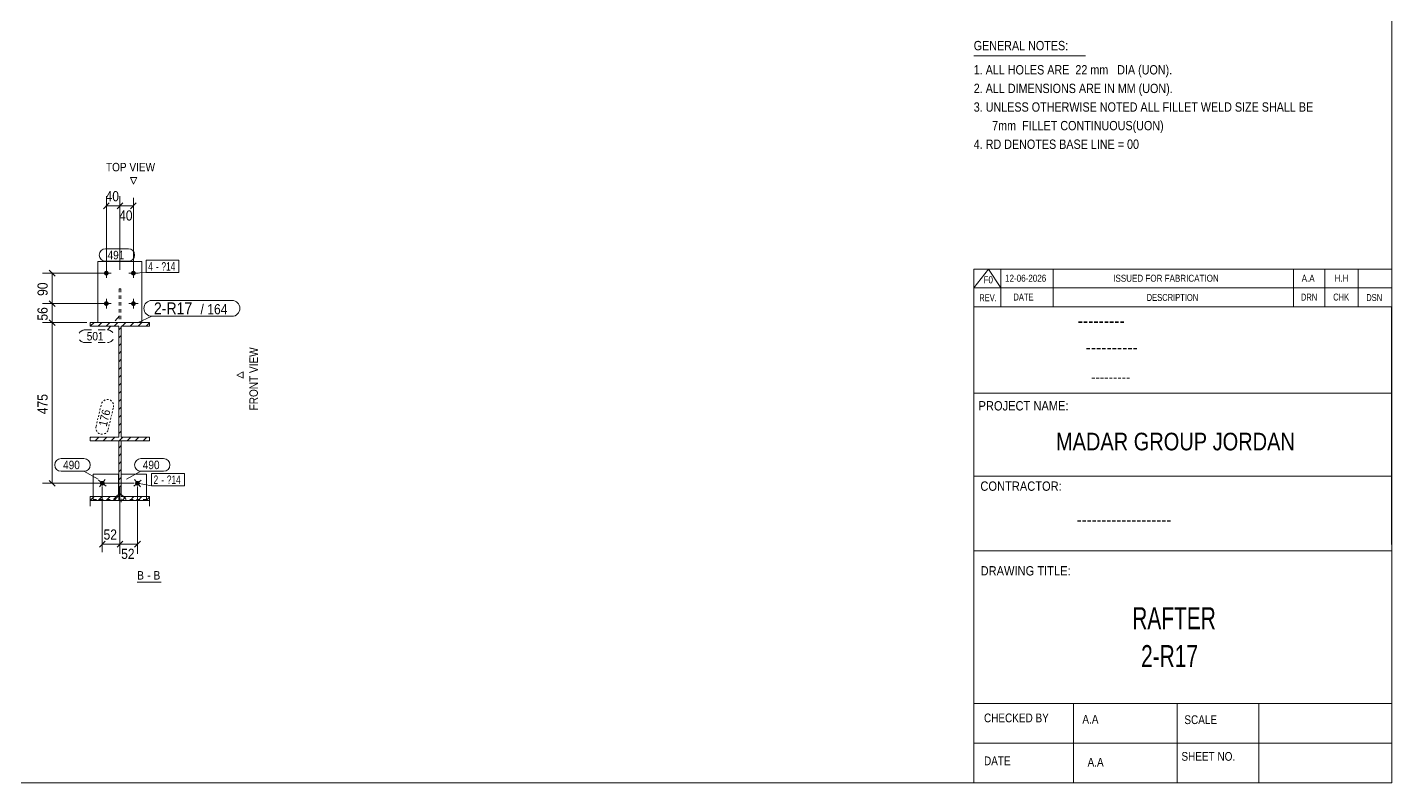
# Model space of a CAD drawing. Header units: millimetres. Extents: x 2 to 825, y 1 to 579.
# Drawn here: x 421.9 to 825, y 5 to 228.3 of the extents above; entities that cross this region are included whole.
import ezdxf

# ---------------------------------------------------------------- set-up
doc = ezdxf.new("R2010")
doc.units = ezdxf.units.MM
for name, pattern in [('XKITLINE00', [0]), ('XKITLINE01', [4, 1, -1, 1, -1]), ('XKITLINE02', [4, 2, -2]), ('XKITLINE04', [3, 0.5, -0.5, 0.5, -0.5, 0.5, -0.5])]:
    doc.linetypes.add(name, pattern=pattern)
for name, color, linetype, lineweight in [('Bolt', 3, 'Continuous', 0), ('BoltMark', 7, 'Continuous', 0), ('Dimensions', 7, 'Continuous', 0), ('DrawingSheet', 5, 'Continuous', 0), ('OtherObjectType', 7, 'Continuous', 0), ('Part', 2, 'Continuous', 0), ('PartMark', 7, 'Continuous', 0)]:
    doc.layers.add(name, color=color, linetype=linetype, lineweight=lineweight)
doc.styles.add('@ARIAL_UNICODE_MS_BOLD', font='ARIAL.TTF')
doc.styles.add('ARIAL', font='ARIAL.TTF')
doc.styles.add('ARIAL_NARROW', font='ARIALN.TTF')
doc.styles.add('COMIC_SANS_MS_BOLD', font='COMICBD.TTF')
doc.styles.add('SWIS721_EX_BT', font='ARIAL.TTF')
doc.styles.add('SWISSE', font='ARIAL.TTF')

# ---------------------------------------------------------------- blocks, each defined once
blk = doc.blocks.new('*A2')
at = {"layer": 'Part', "color": 7, "linetype": 'XKITLINE00', "lineweight": 0}
for p, q in [((440.47, 139.89), (441.57, 140.99)), ((440.47, 139.89), (440.47, 139.89)), ((442.82, 139.89), (443.92, 140.99)), ((445.18, 139.89), (446.28, 140.99)), ((447.54, 139.89), (448.64, 140.99)), ((448.87, 138.86), (449.57, 139.56)), ((448.87, 136.51), (449.57, 137.21)), ((449.89, 139.89), (450.99, 140.99)), ((452.25, 139.89), (453.35, 140.99)), ((454.61, 139.89), (455.71, 140.99)), ((456.97, 139.89), (457.97, 140.89)), ((448.87, 134.15), (449.57, 134.85)), ((448.87, 131.79), (449.57, 132.49)), ((448.87, 129.43), (449.57, 130.13)), ((448.87, 127.08), (449.57, 127.78)), ((448.87, 124.72), (449.57, 125.42)), ((448.87, 122.36), (449.57, 123.06)), ((448.87, 120), (449.57, 120.7)), ((448.87, 117.65), (449.57, 118.35)), ((448.87, 115.29), (449.57, 115.99)), ((448.87, 112.93), (449.57, 113.63)), ((448.87, 110.58), (449.57, 111.28)), ((448.87, 108.22), (449.57, 108.92)), ((440.47, 106.89), (440.67, 107.09)), ((441.93, 105.99), (443.03, 107.09)), ((444.28, 105.99), (445.38, 107.09)), ((446.64, 105.99), (447.74, 107.09)), ((449, 105.99), (450.1, 107.09)), ((451.35, 105.99), (452.45, 107.09)), ((453.71, 105.99), (454.81, 107.09)), ((456.07, 105.99), (457.17, 107.09))]:
    blk.add_line(p, q, dxfattribs=at)
blk = doc.blocks.new('*A3')
at = {"layer": 'Part', "color": 7, "linetype": 'XKITLINE00', "lineweight": 0}
for p, q in [((449.57, 104.61), (448.87, 103.91)), ((449.57, 102.25), (448.87, 101.55)), ((449.57, 99.89), (448.87, 99.19)), ((449.57, 97.53), (448.87, 96.83)), ((449.57, 95.18), (448.87, 94.48)), ((449.57, 92.82), (448.87, 92.12)), ((441.58, 89.55), (440.47, 88.43)), ((443.94, 89.55), (442.82, 88.43)), ((446.3, 89.55), (445.18, 88.43)), ((448.65, 89.55), (447.54, 88.43)), ((449.57, 90.46), (448.87, 89.76)), ((451.01, 89.55), (449.89, 88.43)), ((453.37, 89.55), (452.25, 88.43)), ((455.72, 89.55), (454.61, 88.43)), ((457.97, 89.43), (456.97, 88.43))]:
    blk.add_line(p, q, dxfattribs=at)
blk = doc.blocks.new('*A154')
at = {"layer": 'Bolt'}
for points in [[(445.91, 155.56), (445.91, 155.52), (445.91, 155.49), (445.9, 155.46), (445.89, 155.42), (445.89, 155.39), (445.87, 155.36), (445.86, 155.32), (445.85, 155.29), (445.83, 155.26), (445.82, 155.23), (445.8, 155.2), (445.78, 155.18), (445.76, 155.15), (445.73, 155.12), (445.71, 155.1), (445.69, 155.07), (445.66, 155.05), (445.63, 155.03), (445.6, 155.01), (445.58, 154.99), (445.55, 154.97), (445.51, 154.96), (445.48, 154.95), (445.45, 154.93), (445.42, 154.92), (445.39, 154.91), (445.35, 154.91), (445.32, 154.9), (445.28, 154.9), (445.25, 154.89), (445.22, 154.89), (445.18, 154.89), (445.15, 154.9), (445.11, 154.9), (445.08, 154.91), (445.05, 154.91), (445.01, 154.92), (444.98, 154.93), (444.95, 154.95), (444.92, 154.96), (444.89, 154.97), (444.86, 154.99), (444.83, 155.01), (444.8, 155.03), (444.77, 155.05), (444.75, 155.07), (444.72, 155.1), (444.7, 155.12), (444.67, 155.15), (444.65, 155.18), (444.63, 155.2), (444.62, 155.23), (444.6, 155.26), (444.58, 155.29), (444.57, 155.32), (444.56, 155.36), (444.55, 155.39), (444.54, 155.42), (444.53, 155.46), (444.52, 155.49), (444.52, 155.52), (444.52, 155.56), (444.52, 155.59), (444.52, 155.63), (444.52, 155.66), (444.52, 155.69), (444.53, 155.73), (444.54, 155.76), (444.55, 155.8), (444.56, 155.83), (444.57, 155.86), (444.58, 155.89), (444.6, 155.92), (444.62, 155.95), (444.63, 155.98), (444.65, 156.01), (444.67, 156.04), (444.7, 156.06), (444.72, 156.09), (444.75, 156.11), (444.77, 156.13), (444.8, 156.15), (444.83, 156.17), (444.86, 156.19), (444.89, 156.21), (444.92, 156.22), (444.95, 156.24), (444.98, 156.25), (445.01, 156.26), (445.05, 156.27), (445.08, 156.28), (445.11, 156.28), (445.15, 156.29), (445.18, 156.29), (445.22, 156.29), (445.25, 156.29), (445.28, 156.29), (445.32, 156.28), (445.35, 156.28), (445.39, 156.27), (445.42, 156.26), (445.45, 156.25), (445.48, 156.24), (445.51, 156.22), (445.55, 156.21), (445.58, 156.19), (445.6, 156.17), (445.63, 156.15), (445.66, 156.13), (445.69, 156.11), (445.71, 156.09), (445.73, 156.06), (445.76, 156.04), (445.78, 156.01), (445.8, 155.98), (445.82, 155.95), (445.83, 155.92), (445.85, 155.89), (445.86, 155.86), (445.87, 155.83), (445.89, 155.8), (445.89, 155.76), (445.9, 155.73), (445.91, 155.69), (445.91, 155.66), (445.91, 155.63), (445.92, 155.59)], [(453.91, 155.56), (453.91, 155.52), (453.91, 155.49), (453.9, 155.46), (453.89, 155.42), (453.89, 155.39), (453.87, 155.36), (453.86, 155.32), (453.85, 155.29), (453.83, 155.26), (453.82, 155.23), (453.8, 155.2), (453.78, 155.18), (453.76, 155.15), (453.73, 155.12), (453.71, 155.1), (453.69, 155.07), (453.66, 155.05), (453.63, 155.03), (453.6, 155.01), (453.58, 154.99), (453.55, 154.97), (453.51, 154.96), (453.48, 154.95), (453.45, 154.93), (453.42, 154.92), (453.39, 154.91), (453.35, 154.91), (453.32, 154.9), (453.28, 154.9), (453.25, 154.89), (453.22, 154.89), (453.18, 154.89), (453.15, 154.9), (453.11, 154.9), (453.08, 154.91), (453.05, 154.91), (453.01, 154.92), (452.98, 154.93), (452.95, 154.95), (452.92, 154.96), (452.89, 154.97), (452.86, 154.99), (452.83, 155.01), (452.8, 155.03), (452.77, 155.05), (452.75, 155.07), (452.72, 155.1), (452.7, 155.12), (452.67, 155.15), (452.65, 155.18), (452.63, 155.2), (452.62, 155.23), (452.6, 155.26), (452.58, 155.29), (452.57, 155.32), (452.56, 155.36), (452.55, 155.39), (452.54, 155.42), (452.53, 155.46), (452.52, 155.49), (452.52, 155.52), (452.52, 155.56), (452.52, 155.59), (452.52, 155.63), (452.52, 155.66), (452.52, 155.69), (452.53, 155.73), (452.54, 155.76), (452.55, 155.8), (452.56, 155.83), (452.57, 155.86), (452.58, 155.89), (452.6, 155.92), (452.62, 155.95), (452.63, 155.98), (452.65, 156.01), (452.67, 156.04), (452.7, 156.06), (452.72, 156.09), (452.75, 156.11), (452.77, 156.13), (452.8, 156.15), (452.83, 156.17), (452.86, 156.19), (452.89, 156.21), (452.92, 156.22), (452.95, 156.24), (452.98, 156.25), (453.01, 156.26), (453.05, 156.27), (453.08, 156.28), (453.11, 156.28), (453.15, 156.29), (453.18, 156.29), (453.22, 156.29), (453.25, 156.29), (453.28, 156.29), (453.32, 156.28), (453.35, 156.28), (453.39, 156.27), (453.42, 156.26), (453.45, 156.25), (453.48, 156.24), (453.51, 156.22), (453.55, 156.21), (453.58, 156.19), (453.6, 156.17), (453.63, 156.15), (453.66, 156.13), (453.69, 156.11), (453.71, 156.09), (453.73, 156.06), (453.76, 156.04), (453.78, 156.01), (453.8, 155.98), (453.82, 155.95), (453.83, 155.92), (453.85, 155.89), (453.86, 155.86), (453.87, 155.83), (453.89, 155.8), (453.89, 155.76), (453.9, 155.73), (453.91, 155.69), (453.91, 155.66), (453.91, 155.63), (453.92, 155.59)], [(445.91, 146.56), (445.91, 146.52), (445.91, 146.49), (445.9, 146.46), (445.89, 146.42), (445.89, 146.39), (445.87, 146.36), (445.86, 146.32), (445.85, 146.29), (445.83, 146.26), (445.82, 146.23), (445.8, 146.2), (445.78, 146.18), (445.76, 146.15), (445.73, 146.12), (445.71, 146.1), (445.69, 146.07), (445.66, 146.05), (445.63, 146.03), (445.6, 146.01), (445.58, 145.99), (445.55, 145.97), (445.51, 145.96), (445.48, 145.95), (445.45, 145.93), (445.42, 145.92), (445.39, 145.91), (445.35, 145.91), (445.32, 145.9), (445.28, 145.9), (445.25, 145.89), (445.22, 145.89), (445.18, 145.89), (445.15, 145.9), (445.11, 145.9), (445.08, 145.91), (445.05, 145.91), (445.01, 145.92), (444.98, 145.93), (444.95, 145.95), (444.92, 145.96), (444.89, 145.97), (444.86, 145.99), (444.83, 146.01), (444.8, 146.03), (444.77, 146.05), (444.75, 146.07), (444.72, 146.1), (444.7, 146.12), (444.67, 146.15), (444.65, 146.18), (444.63, 146.2), (444.62, 146.23), (444.6, 146.26), (444.58, 146.29), (444.57, 146.32), (444.56, 146.36), (444.55, 146.39), (444.54, 146.42), (444.53, 146.46), (444.52, 146.49), (444.52, 146.52), (444.52, 146.56), (444.52, 146.59), (444.52, 146.63), (444.52, 146.66), (444.52, 146.69), (444.53, 146.73), (444.54, 146.76), (444.55, 146.8), (444.56, 146.83), (444.57, 146.86), (444.58, 146.89), (444.6, 146.92), (444.62, 146.95), (444.63, 146.98), (444.65, 147.01), (444.67, 147.04), (444.7, 147.06), (444.72, 147.09), (444.75, 147.11), (444.77, 147.13), (444.8, 147.15), (444.83, 147.17), (444.86, 147.19), (444.89, 147.21), (444.92, 147.22), (444.95, 147.24), (444.98, 147.25), (445.01, 147.26), (445.05, 147.27), (445.08, 147.28), (445.11, 147.28), (445.15, 147.29), (445.18, 147.29), (445.22, 147.29), (445.25, 147.29), (445.28, 147.29), (445.32, 147.28), (445.35, 147.28), (445.39, 147.27), (445.42, 147.26), (445.45, 147.25), (445.48, 147.24), (445.51, 147.22), (445.55, 147.21), (445.58, 147.19), (445.6, 147.17), (445.63, 147.15), (445.66, 147.13), (445.69, 147.11), (445.71, 147.09), (445.73, 147.06), (445.76, 147.04), (445.78, 147.01), (445.8, 146.98), (445.82, 146.95), (445.83, 146.92), (445.85, 146.89), (445.86, 146.86), (445.87, 146.83), (445.89, 146.8), (445.89, 146.76), (445.9, 146.73), (445.91, 146.69), (445.91, 146.66), (445.91, 146.63), (445.92, 146.59)], [(453.91, 146.56), (453.91, 146.52), (453.91, 146.49), (453.9, 146.46), (453.89, 146.42), (453.89, 146.39), (453.87, 146.36), (453.86, 146.32), (453.85, 146.29), (453.83, 146.26), (453.82, 146.23), (453.8, 146.2), (453.78, 146.18), (453.76, 146.15), (453.73, 146.12), (453.71, 146.1), (453.69, 146.07), (453.66, 146.05), (453.63, 146.03), (453.6, 146.01), (453.58, 145.99), (453.55, 145.97), (453.51, 145.96), (453.48, 145.95), (453.45, 145.93), (453.42, 145.92), (453.39, 145.91), (453.35, 145.91), (453.32, 145.9), (453.28, 145.9), (453.25, 145.89), (453.22, 145.89), (453.18, 145.89), (453.15, 145.9), (453.11, 145.9), (453.08, 145.91), (453.05, 145.91), (453.01, 145.92), (452.98, 145.93), (452.95, 145.95), (452.92, 145.96), (452.89, 145.97), (452.86, 145.99), (452.83, 146.01), (452.8, 146.03), (452.77, 146.05), (452.75, 146.07), (452.72, 146.1), (452.7, 146.12), (452.67, 146.15), (452.65, 146.18), (452.63, 146.2), (452.62, 146.23), (452.6, 146.26), (452.58, 146.29), (452.57, 146.32), (452.56, 146.36), (452.55, 146.39), (452.54, 146.42), (452.53, 146.46), (452.52, 146.49), (452.52, 146.52), (452.52, 146.56), (452.52, 146.59), (452.52, 146.63), (452.52, 146.66), (452.52, 146.69), (452.53, 146.73), (452.54, 146.76), (452.55, 146.8), (452.56, 146.83), (452.57, 146.86), (452.58, 146.89), (452.6, 146.92), (452.62, 146.95), (452.63, 146.98), (452.65, 147.01), (452.67, 147.04), (452.7, 147.06), (452.72, 147.09), (452.75, 147.11), (452.77, 147.13), (452.8, 147.15), (452.83, 147.17), (452.86, 147.19), (452.89, 147.21), (452.92, 147.22), (452.95, 147.24), (452.98, 147.25), (453.01, 147.26), (453.05, 147.27), (453.08, 147.28), (453.11, 147.28), (453.15, 147.29), (453.18, 147.29), (453.22, 147.29), (453.25, 147.29), (453.28, 147.29), (453.32, 147.28), (453.35, 147.28), (453.39, 147.27), (453.42, 147.26), (453.45, 147.25), (453.48, 147.24), (453.51, 147.22), (453.55, 147.21), (453.58, 147.19), (453.6, 147.17), (453.63, 147.15), (453.66, 147.13), (453.69, 147.11), (453.71, 147.09), (453.73, 147.06), (453.76, 147.04), (453.78, 147.01), (453.8, 146.98), (453.82, 146.95), (453.83, 146.92), (453.85, 146.89), (453.86, 146.86), (453.87, 146.83), (453.89, 146.8), (453.89, 146.76), (453.9, 146.73), (453.91, 146.69), (453.91, 146.66), (453.91, 146.63), (453.92, 146.59)]]:
    blk.add_hatch(color=3, dxfattribs=at).paths.add_polyline_path(points, flags=17)
at = {"layer": 'Bolt', "color": 3, "linetype": 'XKITLINE00', "lineweight": 0}
for p, q in [((446.62, 155.59), (443.82, 155.59)), ((445.22, 156.99), (445.22, 154.19)), ((454.62, 155.59), (451.82, 155.59)), ((453.22, 156.99), (453.22, 154.19)), ((446.62, 146.59), (443.82, 146.59)), ((445.22, 147.99), (445.22, 145.19)), ((454.62, 146.59), (451.82, 146.59)), ((453.22, 147.99), (453.22, 145.19))]:
    blk.add_line(p, q, dxfattribs=at)
blk = doc.blocks.new('*A155')
at = {"layer": 'Bolt'}
blk.add_hatch(color=3, dxfattribs=at).paths.add_polyline_path([(443.56, 92.98), (443.53, 93), (443.51, 93.02), (443.49, 93.05), (443.46, 93.08), (443.44, 93.1), (443.42, 93.13), (443.41, 93.16), (443.39, 93.19), (443.38, 93.22), (443.36, 93.26), (443.35, 93.29), (443.34, 93.32), (443.33, 93.35), (443.33, 93.39), (443.32, 93.42), (443.32, 93.46), (443.32, 93.49), (443.32, 93.52), (443.32, 93.56), (443.32, 93.59), (443.33, 93.63), (443.33, 93.66), (443.34, 93.69), (443.35, 93.73), (443.36, 93.76), (443.38, 93.79), (443.39, 93.82), (443.41, 93.85), (443.42, 93.88), (443.44, 93.91), (443.46, 93.94), (443.48, 93.96), (443.51, 93.99), (443.53, 94.01), (443.56, 94.04), (443.58, 94.06), (443.61, 94.08), (443.64, 94.1), (443.67, 94.12), (443.7, 94.13), (443.73, 94.15), (443.76, 94.16), (443.79, 94.17), (443.83, 94.18), (443.86, 94.19), (443.89, 94.2), (443.93, 94.2), (443.96, 94.21), (444, 94.21), (444.03, 94.21), (444.07, 94.21), (444.1, 94.2), (444.13, 94.2), (444.17, 94.19), (444.2, 94.18), (444.23, 94.17), (444.27, 94.16), (444.3, 94.15), (444.33, 94.13), (444.36, 94.12), (444.39, 94.1), (444.42, 94.08), (444.45, 94.06), (444.47, 94.04), (444.5, 94.02), (444.52, 93.99), (444.54, 93.97), (444.57, 93.94), (444.59, 93.91), (444.61, 93.88), (444.62, 93.85), (444.64, 93.82), (444.65, 93.79), (444.67, 93.76), (444.68, 93.73), (444.69, 93.7), (444.7, 93.66), (444.7, 93.63), (444.71, 93.6), (444.71, 93.56), (444.72, 93.53), (444.72, 93.49), (444.71, 93.46), (444.71, 93.42), (444.71, 93.39), (444.7, 93.36), (444.69, 93.32), (444.68, 93.29), (444.67, 93.26), (444.66, 93.23), (444.64, 93.19), (444.63, 93.16), (444.61, 93.13), (444.59, 93.11), (444.57, 93.08), (444.55, 93.05), (444.52, 93.03), (444.5, 93), (444.47, 92.98), (444.45, 92.96), (444.42, 92.94), (444.39, 92.92), (444.36, 92.9), (444.33, 92.88), (444.3, 92.87), (444.27, 92.86), (444.24, 92.84), (444.2, 92.83), (444.17, 92.83), (444.14, 92.82), (444.1, 92.81), (444.07, 92.81), (444.03, 92.81), (444, 92.81), (443.97, 92.81), (443.93, 92.81), (443.9, 92.82), (443.86, 92.82), (443.83, 92.83), (443.8, 92.84), (443.76, 92.85), (443.73, 92.87), (443.7, 92.88), (443.67, 92.9), (443.64, 92.92), (443.61, 92.94), (443.59, 92.96)], flags=17)
at = {"layer": 'Bolt', "color": 3, "linetype": 'XKITLINE00', "lineweight": 0}
for p, q in [((445.12, 92.65), (442.91, 94.37)), ((443.16, 92.4), (444.87, 94.61))]:
    blk.add_line(p, q, dxfattribs=at)
blk = doc.blocks.new('*A156')
at = {"layer": 'Bolt'}
blk.add_hatch(color=3, dxfattribs=at).paths.add_polyline_path([(454.01, 94.08), (454.04, 94.1), (454.07, 94.12), (454.1, 94.13), (454.13, 94.15), (454.16, 94.16), (454.2, 94.17), (454.23, 94.18), (454.26, 94.19), (454.3, 94.2), (454.33, 94.2), (454.37, 94.21), (454.4, 94.21), (454.43, 94.21), (454.47, 94.21), (454.5, 94.2), (454.54, 94.2), (454.57, 94.19), (454.6, 94.18), (454.64, 94.17), (454.67, 94.16), (454.7, 94.15), (454.73, 94.13), (454.76, 94.12), (454.79, 94.1), (454.82, 94.08), (454.85, 94.06), (454.87, 94.04), (454.9, 94.01), (454.92, 93.99), (454.95, 93.96), (454.97, 93.94), (454.99, 93.91), (455.01, 93.88), (455.03, 93.85), (455.04, 93.82), (455.06, 93.79), (455.07, 93.76), (455.08, 93.73), (455.09, 93.69), (455.1, 93.66), (455.11, 93.63), (455.11, 93.59), (455.11, 93.56), (455.12, 93.52), (455.12, 93.49), (455.11, 93.46), (455.11, 93.42), (455.1, 93.39), (455.1, 93.35), (455.09, 93.32), (455.08, 93.29), (455.07, 93.26), (455.05, 93.22), (455.04, 93.19), (455.02, 93.16), (455.01, 93.13), (454.99, 93.1), (454.97, 93.08), (454.94, 93.05), (454.92, 93.02), (454.9, 93), (454.87, 92.98), (454.85, 92.96), (454.82, 92.94), (454.79, 92.92), (454.76, 92.9), (454.73, 92.88), (454.7, 92.87), (454.67, 92.85), (454.63, 92.84), (454.6, 92.83), (454.57, 92.82), (454.53, 92.82), (454.5, 92.81), (454.47, 92.81), (454.43, 92.81), (454.4, 92.81), (454.36, 92.81), (454.33, 92.81), (454.29, 92.82), (454.26, 92.83), (454.23, 92.83), (454.19, 92.84), (454.16, 92.86), (454.13, 92.87), (454.1, 92.88), (454.07, 92.9), (454.04, 92.92), (454.01, 92.94), (453.98, 92.96), (453.96, 92.98), (453.93, 93), (453.91, 93.03), (453.88, 93.05), (453.86, 93.08), (453.84, 93.11), (453.82, 93.13), (453.81, 93.16), (453.79, 93.19), (453.78, 93.23), (453.76, 93.26), (453.75, 93.29), (453.74, 93.32), (453.73, 93.36), (453.73, 93.39), (453.72, 93.42), (453.72, 93.46), (453.72, 93.49), (453.72, 93.53), (453.72, 93.56), (453.72, 93.6), (453.73, 93.63), (453.73, 93.66), (453.74, 93.7), (453.75, 93.73), (453.76, 93.76), (453.78, 93.79), (453.79, 93.82), (453.81, 93.85), (453.82, 93.88), (453.84, 93.91), (453.86, 93.94), (453.89, 93.97), (453.91, 93.99), (453.93, 94.02), (453.96, 94.04), (453.99, 94.06)], flags=17)
at = {"layer": 'Bolt', "color": 3, "linetype": 'XKITLINE00', "lineweight": 0}
for p, q in [((453.31, 92.65), (455.52, 94.37)), ((453.56, 94.61), (455.27, 92.4))]:
    blk.add_line(p, q, dxfattribs=at)
blk = doc.blocks.new('*A157')
at = {"layer": 'Part', "color": 2, "linetype": 'XKITLINE00', "lineweight": 0}
for p, q in [((440.47, 139.89), (440.47, 140.99)), ((440.47, 140.99), (457.97, 140.99)), ((448.87, 139.89), (440.47, 139.89)), ((448.87, 107.09), (448.87, 139.89)), ((457.97, 139.89), (449.57, 139.89)), ((449.57, 139.89), (449.57, 107.09)), ((457.97, 140.99), (457.97, 139.89)), ((440.47, 105.99), (440.47, 107.09)), ((440.47, 107.09), (448.87, 107.09)), ((457.97, 105.99), (440.47, 105.99)), ((449.57, 107.09), (457.97, 107.09)), ((457.97, 107.09), (457.97, 105.99))]:
    blk.add_line(p, q, dxfattribs=at)
blk = doc.blocks.new('*A158')
at = {"layer": 'Part', "color": 2, "linetype": 'XKITLINE00', "lineweight": 0}
for p, q in [((455.72, 158.99), (442.72, 158.99)), ((442.72, 158.99), (442.72, 140.99)), ((455.72, 140.99), (455.72, 158.99))]:
    blk.add_line(p, q, dxfattribs=at)
at = {"layer": 'Part', "color": 7, "linetype": 'XKITLINE01', "lineweight": 0}
blk.add_line((442.72, 140.99), (455.72, 140.99), dxfattribs=at)
blk = doc.blocks.new('*A159')
at = {"layer": 'Part', "color": 7, "linetype": 'XKITLINE01', "lineweight": 0}
for p, q in [((449.47, 150.99), (448.97, 150.99)), ((448.97, 150.99), (448.97, 140.99)), ((449.47, 150.99), (449.47, 140.99)), ((449.47, 140.99), (448.97, 140.99))]:
    blk.add_line(p, q, dxfattribs=at)
blk = doc.blocks.new('*A160')
at = {"layer": 'Part', "color": 2, "linetype": 'XKITLINE00', "lineweight": 0}
for p, q in [((448.82, 96.21), (441.32, 96.21)), ((441.32, 89.55), (441.32, 96.21)), ((448.82, 90.21), (448.82, 96.21)), ((448.16, 89.55), (448.82, 90.21))]:
    blk.add_line(p, q, dxfattribs=at)
at = {"layer": 'Part', "color": 7, "linetype": 'XKITLINE01', "lineweight": 0}
for p, q in [((441.32, 88.71), (441.32, 89.55)), ((441.32, 88.71), (447.32, 88.71)), ((447.32, 88.71), (448.16, 89.55))]:
    blk.add_line(p, q, dxfattribs=at)
blk = doc.blocks.new('*A161')
at = {"layer": 'Part', "color": 2, "linetype": 'XKITLINE00', "lineweight": 0}
for p, q in [((448.87, 89.55), (448.87, 105.99)), ((448.87, 105.99), (449.57, 105.99)), ((449.57, 105.99), (449.57, 105.99)), ((449.57, 89.55), (449.57, 105.99)), ((440.47, 86.75), (440.47, 89.55)), ((440.47, 89.55), (448.87, 89.55)), ((449.57, 89.55), (457.97, 89.55)), ((457.97, 89.55), (457.97, 86.75)), ((457.97, 88.43), (440.47, 88.43))]:
    blk.add_line(p, q, dxfattribs=at)
at = {"layer": 'Part', "color": 7, "linetype": 'XKITLINE01', "lineweight": 0}
for p, q in [((448.87, 89.55), (448.87, 87.87)), ((449.57, 87.87), (449.57, 89.55))]:
    blk.add_line(p, q, dxfattribs=at)
blk = doc.blocks.new('*A162')
at = {"layer": 'Part', "color": 2, "linetype": 'XKITLINE00', "lineweight": 0}
for p, q in [((449.62, 90.21), (449.62, 96.21)), ((449.62, 96.21), (457.12, 96.21)), ((457.12, 89.55), (457.12, 96.21)), ((450.28, 89.55), (449.62, 90.21))]:
    blk.add_line(p, q, dxfattribs=at)
at = {"layer": 'Part', "color": 7, "linetype": 'XKITLINE01', "lineweight": 0}
for p, q in [((451.12, 88.71), (450.28, 89.55)), ((457.12, 88.71), (451.12, 88.71)), ((457.12, 88.71), (457.12, 89.55))]:
    blk.add_line(p, q, dxfattribs=at)
blk = doc.blocks.new('*A163')
at = {"layer": 'DrawingSheet', "color": 5, "linetype": 'XKITLINE00', "lineweight": 0}
for p, q in [((825, 5), (825, 579)), ((5, 5), (825, 5))]:
    blk.add_line(p, q, dxfattribs=at)
blk = doc.blocks.new('*A165')
at = {"layer": 'OtherObjectType', "color": 7, "linetype": 'XKITLINE00', "lineweight": 0}
blk.add_line((701.5, 219.82), (734.5, 219.82), dxfattribs=at)
at = {"layer": 'OtherObjectType', "color": 7, "style": 'ARIAL_NARROW', "width": 1.008832}
for s, p in [('GENERAL NOTES:', (701.5, 221.47)), ('1. ALL HOLES ARE  22 mm   DIA (UON).', (701.5, 214.32)), ('2. ALL DIMENSIONS ARE IN MM (UON).', (701.5, 208.82)), ('3. UNLESS OTHERWISE NOTED ALL FILLET WELD SIZE SHALL BE', (701.5, 203.32)), ('7mm  FILLET CONTINUOUS(UON)', (706.95, 197.82)), ('4. RD DENOTES BASE LINE = 00', (701.5, 192.32))]:
    blk.add_text(s, height=2.75, dxfattribs=at).set_placement(p)
blk = doc.blocks.new('*A166')
at = {"layer": 'OtherObjectType', "color": 7, "linetype": 'XKITLINE00', "lineweight": 0}
for p, q in [((701.5, 156.76), (825, 156.76)), ((701.5, 151.21), (705.82, 156.76)), ((701.5, 151.21), (701.5, 156.76)), ((705.82, 156.76), (709.53, 151.21)), ((709.53, 151.21), (709.53, 156.76)), ((724.97, 151.21), (724.97, 156.76)), ((795.98, 151.21), (795.98, 156.76)), ((805.24, 151.21), (805.24, 156.76)), ((815.12, 151.21), (815.12, 156.76)), ((825, 151.21), (825, 156.76)), ((701.5, 151.21), (825, 151.21)), ((701.5, 145.65), (701.5, 151.21)), ((705.21, 151.21), (825, 151.21)), ((709.53, 145.65), (709.53, 151.21)), ((724.97, 145.65), (724.97, 151.21)), ((795.98, 145.65), (795.98, 151.21)), ((805.24, 145.65), (805.24, 151.21)), ((815.12, 145.65), (815.12, 151.21)), ((825, 145.65), (825, 151.21))]:
    blk.add_line(p, q, dxfattribs=at)
at = {"layer": 'OtherObjectType', "color": 7, "style": 'ARIAL_NARROW'}
for s, height, width, p in [('F0', 2.058, 1.008832, (704.4, 152.59)), ('12-06-2026', 2.058, 1.008832, (710.76, 153.06)), ('ISSUED FOR FABRICATION', 2.0583, 1.008832, (742.71, 153.06)), ('A.A', 2.058, 1.008832, (798.4, 153.06)), ('H.H', 2.058, 1.008832, (808.13, 153.06)), ('REV.', 2.058, 0.907949, (703.13, 147.31)), ('DATE', 2.058, 0.907949, (713.23, 147.5)), ('DESCRIPTION', 2.0583, 0.907949, (752.61, 147.39)), ('DRN', 2.058, 0.907949, (798.17, 147.47)), ('CHK', 2.058, 0.907949, (807.72, 147.5)), ('DSN', 2.058, 0.907949, (817.47, 147.35))]:
    blk.add_text(s, height=height, dxfattribs=dict(at, width=width)).set_placement(p)
blk = doc.blocks.new('*A168')
at = {"layer": 'OtherObjectType', "color": 2, "linetype": 'XKITLINE00', "lineweight": 0}
for p, q in [((701.5, 145.65), (825, 145.65)), ((701.5, 5), (701.5, 145.64)), ((824.98, 145.64), (825, 5)), ((825, 120.14), (701.5, 120.14)), ((701.5, 95.63), (825, 95.63)), ((825, 73.49), (701.5, 73.49)), ((825, 28.4), (701.5, 28.4)), ((730.94, 28.4), (730.94, 5)), ((761.62, 5), (761.62, 28.4)), ((785.75, 5), (785.75, 28.4)), ((825, 16.7), (701.5, 16.7)), ((825, 5), (701.5, 5))]:
    blk.add_line(p, q, dxfattribs=at)
at = {"layer": 'OtherObjectType', "color": 4, "style": '@ARIAL_UNICODE_MS_BOLD', "width": 0.85}
blk.add_text('---------', height=3.9, dxfattribs=at).set_placement((732.23, 139.59))
at = {"layer": 'OtherObjectType', "color": 7, "style": 'ARIAL', "width": 0.85}
for s, height, p in [('----------', 3.9, (734.56, 131.77)), ('---------', 3.25, (736.21, 123.31))]:
    blk.add_text(s, height=height, dxfattribs=at).set_placement(p)
at = {"layer": 'OtherObjectType', "color": 3, "width": 0.85}
for s, style, p in [('PROJECT NAME:', 'SWIS721_EX_BT', (702.92, 115.01)), ('CONTRACTOR:', 'SWISSE', (703.47, 91.27)), ('DRAWING TITLE:', 'SWIS721_EX_BT', (703.53, 66.24))]:
    blk.add_text(s, height=2.7618, dxfattribs=dict(at, style=style)).set_placement(p)
at = {"layer": 'OtherObjectType', "color": 7, "width": 0.85}
for s, height, p in [('MADAR GROUP JORDAN', 5.2, (725.79, 103.23)), ('CHECKED BY', 2.592, (704.53, 22.86)), ('A.A', 2.592, (733.61, 22.45)), ('SCALE', 2.592, (763.74, 22.33)), ('DATE', 2.592, (704.54, 10.16)), ('A.A', 2.592, (735.14, 9.76)), ('SHEET NO.', 2.592, (762.87, 11.49))]:
    blk.add_text(s, height=height, dxfattribs=at).set_placement(p)
at = {"layer": 'OtherObjectType', "color": 1}
for s, height, style, width, p in [('-------------------', 3.9, 'COMIC_SANS_MS_BOLD', 0.85, (731.87, 80.86)), ('RAFTER', 6.5, 'ARIAL', 0.68, (748.34, 50.37)), ('2-R17', 6.5, 'ARIAL', 0.68, (750.95, 39.17))]:
    blk.add_text(s, height=height, dxfattribs=dict(at, style=style, width=width)).set_placement(p)
blk = doc.blocks.new('*A278')
at = {"layer": 'Dimensions', "color": 7, "linetype": 'XKITLINE00', "lineweight": 0}
for p, q in [((428.37, 141.84), (430.06, 140.14)), ((439.47, 140.99), (426.37, 140.99)), ((429.22, 93.51), (429.22, 140.99)), ((453.42, 93.51), (426.37, 93.51)), ((428.37, 94.36), (430.06, 92.66))]:
    blk.add_line(p, q, dxfattribs=at)
at = {"layer": 'Dimensions', "color": 3}
for p in [(429.22, 140.99), (429.22, 93.51)]:
    blk.add_point(p, dxfattribs=at)
at = {"layer": 'Dimensions', "color": 3, "style": 'ARIAL', "width": 0.85}
blk.add_text('475', height=3, rotation=90.0002, dxfattribs=at).set_placement((427.87, 113.91))
blk = doc.blocks.new('*A279')
at = {"layer": 'Dimensions', "color": 7, "linetype": 'XKITLINE00', "lineweight": 0}
for p, q in [((444.22, 146.59), (426.37, 146.59)), ((428.37, 147.44), (430.06, 145.74)), ((429.22, 140.99), (429.22, 146.59)), ((428.37, 141.84), (430.06, 140.14)), ((439.47, 140.99), (426.37, 140.99))]:
    blk.add_line(p, q, dxfattribs=at)
at = {"layer": 'Dimensions', "color": 3}
for p in [(429.22, 146.59), (429.22, 140.99)]:
    blk.add_point(p, dxfattribs=at)
at = {"layer": 'Dimensions', "color": 3, "style": 'ARIAL', "width": 0.85}
blk.add_text('56', height=3, rotation=90.0002, dxfattribs=at).set_placement((427.87, 141.57))
blk = doc.blocks.new('*A280')
at = {"layer": 'Dimensions', "color": 7, "linetype": 'XKITLINE00', "lineweight": 0}
for p, q in [((444.22, 155.59), (426.37, 155.59)), ((428.37, 156.44), (430.06, 154.74)), ((429.22, 146.59), (429.22, 155.59)), ((444.22, 146.59), (426.37, 146.59)), ((428.37, 147.44), (430.06, 145.74))]:
    blk.add_line(p, q, dxfattribs=at)
at = {"layer": 'Dimensions', "color": 3}
for p in [(429.22, 155.59), (429.22, 146.59)]:
    blk.add_point(p, dxfattribs=at)
at = {"layer": 'Dimensions', "color": 3, "style": 'ARIAL', "width": 0.85}
blk.add_text('90', height=3, rotation=90.0002, dxfattribs=at).set_placement((427.87, 148.87))
blk = doc.blocks.new('*A281')
at = {"layer": 'Dimensions', "color": 7, "linetype": 'XKITLINE00', "lineweight": 0}
for p, q in [((444.02, 92.51), (444.02, 73.09)), ((449.22, 92.51), (449.22, 73.09)), ((444.86, 76.34), (443.17, 74.64)), ((444.02, 75.49), (449.22, 75.49)), ((450.06, 76.34), (448.37, 74.64))]:
    blk.add_line(p, q, dxfattribs=at)
at = {"layer": 'Dimensions', "color": 3}
for p in [(444.02, 75.49), (449.22, 75.49)]:
    blk.add_point(p, dxfattribs=at)
at = {"layer": 'Dimensions', "color": 3, "style": 'ARIAL', "width": 0.85}
blk.add_text('52', height=3, dxfattribs=at).set_placement((444.39, 76.84))
blk = doc.blocks.new('*A282')
at = {"layer": 'Dimensions', "color": 7, "linetype": 'XKITLINE00', "lineweight": 0}
for p, q in [((449.22, 92.51), (449.22, 72.64)), ((454.42, 92.51), (454.42, 72.64)), ((450.06, 76.34), (448.37, 74.64)), ((449.22, 75.49), (454.42, 75.49)), ((455.26, 76.34), (453.57, 74.64))]:
    blk.add_line(p, q, dxfattribs=at)
at = {"layer": 'Dimensions', "color": 3}
for p in [(449.22, 75.49), (454.42, 75.49)]:
    blk.add_point(p, dxfattribs=at)
at = {"layer": 'Dimensions', "color": 3, "style": 'ARIAL', "width": 0.85}
blk.add_text('52', height=3, dxfattribs=at).set_placement((449.59, 71.14))
blk = doc.blocks.new('*A283')
at = {"layer": 'Dimensions', "color": 7, "linetype": 'XKITLINE00', "lineweight": 0}
for p, q in [((445.22, 156.59), (445.22, 178.34)), ((449.22, 156.59), (449.22, 178.34)), ((446.06, 176.34), (444.37, 174.64)), ((445.22, 175.49), (449.22, 175.49)), ((450.06, 176.34), (448.37, 174.64))]:
    blk.add_line(p, q, dxfattribs=at)
at = {"layer": 'Dimensions', "color": 3}
for p in [(445.22, 175.49), (449.22, 175.49)]:
    blk.add_point(p, dxfattribs=at)
at = {"layer": 'Dimensions', "color": 3, "style": 'ARIAL', "width": 0.85}
blk.add_text('40', height=3, dxfattribs=at).set_placement((444.99, 176.84))
blk = doc.blocks.new('*A284')
at = {"layer": 'Dimensions', "color": 7, "linetype": 'XKITLINE00', "lineweight": 0}
for p, q in [((449.22, 156.59), (449.22, 177.89)), ((453.22, 156.59), (453.22, 177.89)), ((450.06, 176.34), (448.37, 174.64)), ((449.22, 175.49), (453.22, 175.49)), ((454.06, 176.34), (452.37, 174.64))]:
    blk.add_line(p, q, dxfattribs=at)
at = {"layer": 'Dimensions', "color": 3}
for p in [(449.22, 175.49), (453.22, 175.49)]:
    blk.add_point(p, dxfattribs=at)
at = {"layer": 'Dimensions', "color": 3, "style": 'ARIAL', "width": 0.85}
blk.add_text('40', height=3, dxfattribs=at).set_placement((448.99, 171.14))
blk = doc.blocks.new('*A285')
at = {"layer": 'BoltMark', "color": 7, "linetype": 'XKITLINE00', "lineweight": 0}
for p, q in [((456.98, 159.44), (466.67, 159.44)), ((456.98, 155.74), (456.98, 159.44)), ((466.67, 155.74), (466.67, 159.44)), ((453.22, 155.59), (456.98, 155.74)), ((456.98, 155.74), (466.67, 155.74))]:
    blk.add_line(p, q, dxfattribs=at)
at = {"layer": 'BoltMark', "color": 3, "style": 'ARIAL_NARROW', "width": 0.85}
for s, p in [('4', (457.58, 156.34)), ('-', (459.85, 156.34)), ('?14', (461.51, 156.34))]:
    blk.add_text(s, height=2.5, dxfattribs=at).set_placement(p)
blk = doc.blocks.new('*A286')
at = {"layer": 'BoltMark', "color": 7, "linetype": 'XKITLINE00', "lineweight": 0}
for p, q in [((454.42, 93.51), (458.58, 92.69)), ((458.58, 96.39), (468.27, 96.39)), ((458.58, 92.69), (458.58, 96.39)), ((468.27, 92.69), (468.27, 96.39)), ((458.58, 92.69), (468.27, 92.69))]:
    blk.add_line(p, q, dxfattribs=at)
at = {"layer": 'BoltMark', "color": 3, "style": 'ARIAL_NARROW', "width": 0.85}
for s, p in [('2', (459.18, 93.29)), ('-', (461.45, 93.29)), ('?14', (463.11, 93.29))]:
    blk.add_text(s, height=2.5, dxfattribs=at).set_placement(p)
blk = doc.blocks.new('*A287')
at = {"layer": 'PartMark', "color": 7, "linetype": 'XKITLINE00', "lineweight": 0}
for p, q in [((451.14, 94.68), (455.39, 97.07)), ((455.39, 100.77), (462.15, 100.77)), ((455.39, 97.07), (462.15, 97.07))]:
    blk.add_line(p, q, dxfattribs=at)
for centre, start, end in [((455.39, 98.92), 90, 270), ((462.15, 98.92), 270, 90)]:
    blk.add_arc(centre, 1.85, start, end, dxfattribs=at)
at = {"layer": 'PartMark', "color": 3, "style": 'ARIAL', "width": 0.85}
blk.add_text('490', height=2.5, dxfattribs=at).set_placement((455.99, 97.67))
blk = doc.blocks.new('*A288')
at = {"layer": 'PartMark', "color": 7, "linetype": 'XKITLINE04', "lineweight": 0}
for p, q in [((442.16, 110.25), (443.72, 116.83)), ((445.75, 109.39), (447.32, 115.97))]:
    blk.add_line(p, q, dxfattribs=at)
for centre, start, end in [((445.52, 116.4), 346.6037, 166.6037), ((443.96, 109.82), 166.6037, 346.6037)]:
    blk.add_arc(centre, 1.85, start, end, dxfattribs=at)
at = {"layer": 'PartMark', "color": 3, "style": 'ARIAL', "width": 0.85}
blk.add_text('176', height=2.5, rotation=76.6045, dxfattribs=at).set_placement((445.31, 110.12))
blk = doc.blocks.new('*A289')
at = {"layer": 'PartMark', "color": 7, "linetype": 'XKITLINE00', "lineweight": 0}
for p, q in [((458.68, 147.54), (482.33, 147.54)), ((454.44, 140.94), (458.68, 142.84)), ((458.68, 142.84), (482.33, 142.84))]:
    blk.add_line(p, q, dxfattribs=at)
for centre, start, end in [((458.68, 145.19), 90, 270), ((482.33, 145.19), 270, 90)]:
    blk.add_arc(centre, 2.35, start, end, dxfattribs=at)
at = {"layer": 'PartMark', "color": 1, "style": 'ARIAL', "width": 0.85}
blk.add_text('2-R17', height=3.5, dxfattribs=at).set_placement((459.28, 143.44))
at = {"layer": 'PartMark', "color": 3, "style": 'ARIAL', "width": 0.85}
for s, p in [('/', (473.04, 143.44)), ('164', (475.05, 143.44))]:
    blk.add_text(s, height=3, dxfattribs=at).set_placement(p)
blk = doc.blocks.new('*A290')
at = {"layer": 'PartMark', "color": 7, "linetype": 'XKITLINE00', "lineweight": 0}
for p, q in [((444.97, 162.79), (451.73, 162.79)), ((444.97, 159.09), (451.73, 159.09))]:
    blk.add_line(p, q, dxfattribs=at)
for centre, start, end in [((444.97, 160.94), 90, 270), ((451.73, 160.94), 270, 90)]:
    blk.add_arc(centre, 1.85, start, end, dxfattribs=at)
at = {"layer": 'PartMark', "color": 3, "style": 'ARIAL', "width": 0.85}
blk.add_text('491', height=2.5, dxfattribs=at).set_placement((445.57, 159.69))
blk = doc.blocks.new('*A291')
at = {"layer": 'PartMark', "color": 7, "linetype": 'XKITLINE02', "lineweight": 0}
for p, q in [((449.09, 143.02), (445.59, 138.81)), ((438.83, 138.81), (445.59, 138.81)), ((438.83, 135.11), (445.59, 135.11))]:
    blk.add_line(p, q, dxfattribs=at)
for centre, start, end in [((438.83, 136.96), 90, 270), ((445.59, 136.96), 270, 90)]:
    blk.add_arc(centre, 1.85, start, end, dxfattribs=at)
at = {"layer": 'PartMark', "color": 3, "style": 'ARIAL', "width": 0.85}
blk.add_text('501', height=2.5, dxfattribs=at).set_placement((439.43, 135.71))
blk = doc.blocks.new('*A292')
at = {"layer": 'PartMark', "color": 7, "linetype": 'XKITLINE00', "lineweight": 0}
for p, q in [((431.84, 100.77), (438.6, 100.77)), ((431.84, 97.07), (438.6, 97.07)), ((442.84, 94.68), (438.6, 97.07))]:
    blk.add_line(p, q, dxfattribs=at)
for centre, start, end in [((431.84, 98.92), 90, 270), ((438.6, 98.92), 270, 90)]:
    blk.add_arc(centre, 1.85, start, end, dxfattribs=at)
at = {"layer": 'PartMark', "color": 3, "style": 'ARIAL', "width": 0.85}
blk.add_text('490', height=2.5, dxfattribs=at).set_placement((432.44, 97.67))
blk = doc.blocks.new('*A293')
at = {"layer": 'OtherObjectType', "color": 7, "linetype": 'XKITLINE00', "lineweight": 0}
for p, q in [((453.25, 181.94), (452.31, 183.82)), ((452.31, 183.82), (454.18, 183.82)), ((454.18, 183.82), (453.25, 181.94)), ((453.25, 181.94), (453.25, 181.94)), ((483.73, 125.49), (485.6, 126.43)), ((485.6, 124.55), (483.73, 125.49)), ((483.73, 125.49), (483.73, 125.49)), ((485.6, 126.43), (485.6, 124.55)), ((454.34, 64.29), (461.4, 64.29))]:
    blk.add_line(p, q, dxfattribs=at)
at = {"layer": 'OtherObjectType', "color": 7, "style": 'ARIAL', "width": 0.85}
for s, p in [('TOP VIEW', (445.1, 185.69)), ('B', (454.34, 65.04)), ('-', (457.32, 65.04)), ('B', (459.18, 65.04))]:
    blk.add_text(s, height=2.5, dxfattribs=at).set_placement(p)
blk.add_text('FRONT VIEW', height=2.5, rotation=90, dxfattribs=at).set_placement((489.98, 115.03))

msp = doc.modelspace()

# ---------------------------------------------------------------- block references
at = {"lineweight": 0}
for name in ['*A163', '*A165', '*A283', '*A284', '*A290', '*A158', '*A285', '*A280', '*A154', '*A166', '*A159', '*A279', '*A289', '*A168', '*A278', '*A291', '*A2', '*A157', '*A288', '*A161', '*A3', '*A292', '*A287', '*A160', '*A155', '*A162', '*A156', '*A286', '*A281', '*A282']:
    msp.add_blockref(name, (0, 0), dxfattribs=at)
at = {"layer": 'OtherObjectType', "lineweight": 0}
msp.add_blockref('*A293', (0, 0), dxfattribs=at)

doc.saveas('drawing.dxf')
